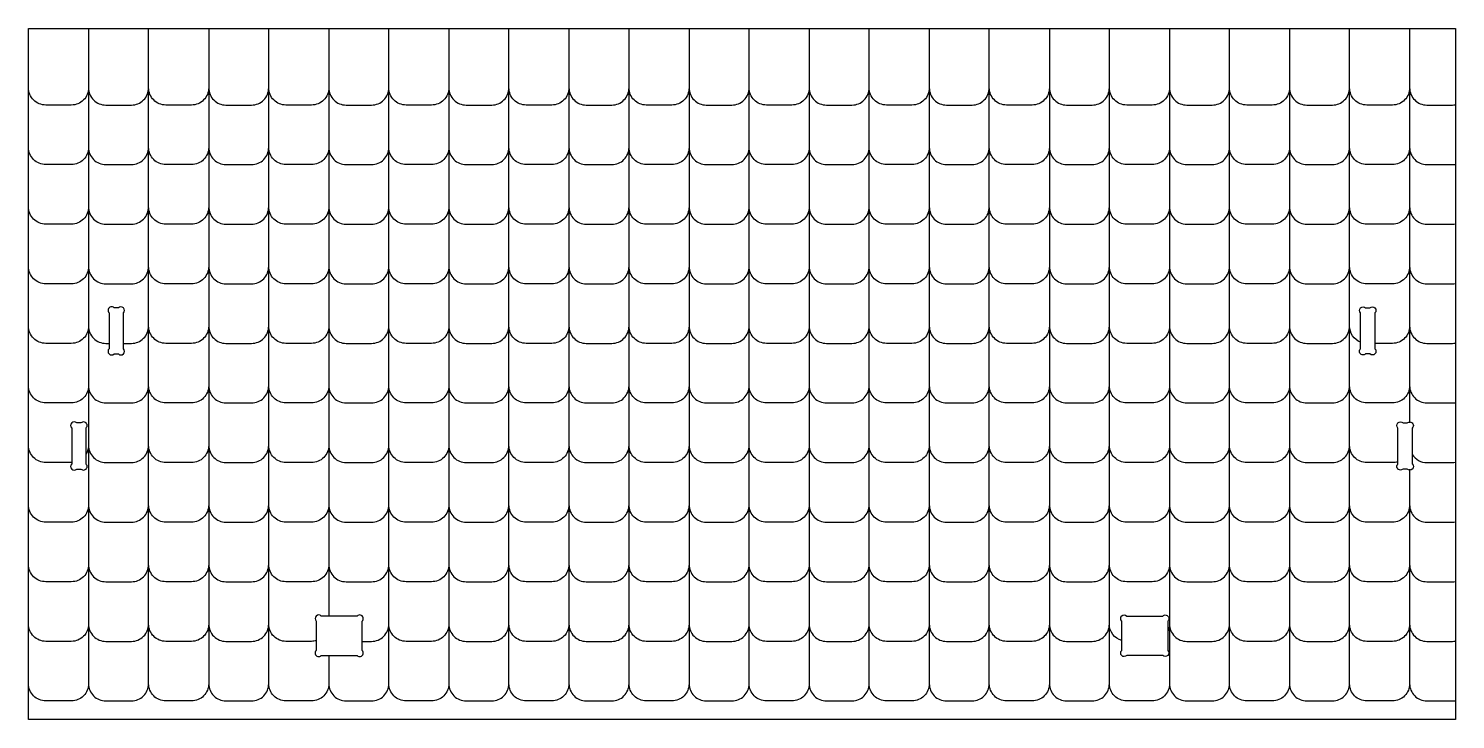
# Model space of a CAD drawing. Extents: x 1730 to 3959, y 1275 to 2996.
# Drawn here: x 3351 to 3945, y 2702 to 2990 of the extents above; entities that cross this region are included whole.
import ezdxf

# ---------------------------------------------------------------- set-up
doc = ezdxf.new("R2010")
doc.units = 0
doc.header["$MEASUREMENT"] = 0
doc.layers.add('LAYER1', color=18, linetype='CONTINUOUS')

msp = doc.modelspace()

# ---------------------------------------------------------------- linework, layer by layer
at = {"layer": 'LAYER1'}
msp.add_lwpolyline([(3350.73, 2702.36), (3350.73, 2990.01), (3945.19, 2990.01), (3945.19, 2702.36)], close=True, dxfattribs=at)
for points in [[(3375.74, 2990.01), (3375.74, 2717.26, -0.414214), (3368.55, 2710.07), (3357.92, 2710.07, -0.414214), (3350.73, 2717.26)], [(3425.78, 2717.26, -0.414214), (3418.59, 2710.07), (3407.95, 2710.07, -0.414214), (3400.76, 2717.26), (3400.76, 2990.01)], [(3425.78, 2990.01), (3425.78, 2717.26, 0.414214), (3432.97, 2710.07), (3443.6, 2710.07, 0.414214), (3450.79, 2717.26)], [(3475.81, 2717.26, -0.414214), (3468.62, 2710.07), (3457.98, 2710.07, -0.414214), (3450.79, 2717.26), (3450.79, 2990.01)], [(3475.81, 2728.97), (3475.81, 2717.26, 0.414214), (3483, 2710.07), (3493.64, 2710.07, 0.414214), (3500.83, 2717.26), (3500.83, 2990.01)], [(3525.84, 2990.01), (3525.84, 2717.26, 0.414214), (3533.03, 2710.07), (3543.67, 2710.07, 0.414214), (3550.86, 2717.26), (3550.86, 2990.01)], [(3575.88, 2990.01), (3575.88, 2717.26, -0.414214), (3568.68, 2710.07), (3558.05, 2710.07, -0.414214), (3550.86, 2717.26)], [(3575.88, 2717.26, 0.414214), (3583.07, 2710.07), (3593.7, 2710.07, 0.414214), (3600.89, 2717.26), (3600.89, 2990.01)], [(3625.91, 2990.01), (3625.91, 2717.26, 0.414214), (3633.1, 2710.07), (3643.73, 2710.07, 0.414214), (3650.93, 2717.26), (3650.93, 2990.01)], [(3675.94, 2990.01), (3675.94, 2717.26, 0.414214), (3683.13, 2710.07), (3693.77, 2710.07, 0.414214), (3700.96, 2717.26), (3700.96, 2990.01)], [(3725.98, 2990.01), (3725.98, 2717.26, 0.414214), (3733.17, 2710.07), (3743.8, 2710.07, 0.414214), (3750.99, 2717.26), (3750.99, 2990.01)], [(3776.01, 2990.01), (3776.01, 2717.26, 0.414214), (3783.2, 2710.07), (3793.83, 2710.07, 0.414214), (3801.02, 2717.26), (3801.02, 2990.01)], [(3826.04, 2990.01), (3826.04, 2717.26, -0.414214), (3818.85, 2710.07), (3808.22, 2710.07, -0.414214), (3801.02, 2717.26)], [(3876.07, 2990.01), (3876.07, 2717.26, -0.414214), (3868.88, 2710.07), (3858.25, 2710.07, -0.414214), (3851.06, 2717.26), (3851.06, 2990.01)], [(3876.07, 2717.26, 0.414214), (3883.27, 2710.07), (3893.9, 2710.07, 0.414214), (3901.09, 2717.26), (3901.09, 2990.01)], [(3375.74, 2965.35, -0.414214), (3368.55, 2958.16), (3357.92, 2958.16, -0.414214), (3350.73, 2965.35)], [(3375.74, 2965.35, 0.414214), (3382.93, 2958.16), (3393.57, 2958.16, 0.414214), (3400.76, 2965.35)], [(3425.78, 2965.35, -0.414214), (3418.59, 2958.16), (3407.95, 2958.16, -0.414214), (3400.76, 2965.35)], [(3425.78, 2965.35, 0.414214), (3432.97, 2958.16), (3443.6, 2958.16, 0.414214), (3450.79, 2965.35)], [(3475.81, 2965.35, -0.414214), (3468.62, 2958.16), (3457.98, 2958.16, -0.414214), (3450.79, 2965.35)], [(3475.81, 2965.35, 0.414214), (3483, 2958.16), (3493.64, 2958.16, 0.414214), (3500.83, 2965.35)], [(3525.84, 2965.35, -0.414214), (3518.65, 2958.16), (3508.02, 2958.16, -0.414214), (3500.83, 2965.35)], [(3525.84, 2965.35, 0.414214), (3533.03, 2958.16), (3543.67, 2958.16, 0.414214), (3550.86, 2965.35)], [(3575.88, 2965.35, -0.414214), (3568.68, 2958.16), (3558.05, 2958.16, -0.414214), (3550.86, 2965.35)], [(3575.88, 2965.35, 0.414214), (3583.07, 2958.16), (3593.7, 2958.16, 0.414214), (3600.89, 2965.35)], [(3625.91, 2965.35, -0.414214), (3618.72, 2958.16), (3608.08, 2958.16, -0.414214), (3600.89, 2965.35)], [(3625.91, 2965.35, 0.414214), (3633.1, 2958.16), (3643.73, 2958.16, 0.414214), (3650.93, 2965.35)], [(3675.94, 2965.35, -0.414214), (3668.75, 2958.16), (3658.12, 2958.16, -0.414214), (3650.93, 2965.35)], [(3675.94, 2965.35, 0.414214), (3683.13, 2958.16), (3693.77, 2958.16, 0.414214), (3700.96, 2965.35)], [(3725.98, 2965.35, -0.414214), (3718.78, 2958.16), (3708.15, 2958.16, -0.414214), (3700.96, 2965.35)], [(3725.98, 2965.35, 0.414214), (3733.17, 2958.16), (3743.8, 2958.16, 0.414214), (3750.99, 2965.35)], [(3776.01, 2965.35, -0.414214), (3768.82, 2958.16), (3758.18, 2958.16, -0.414214), (3750.99, 2965.35)], [(3776.01, 2965.35, 0.414214), (3783.2, 2958.16), (3793.83, 2958.16, 0.414214), (3801.02, 2965.35)], [(3826.04, 2965.35, -0.414214), (3818.85, 2958.16), (3808.22, 2958.16, -0.414214), (3801.02, 2965.35)], [(3826.04, 2965.35, 0.414214), (3833.23, 2958.16), (3843.87, 2958.16, 0.414214), (3851.06, 2965.35)], [(3876.07, 2965.35, -0.414214), (3868.88, 2958.16), (3858.25, 2958.16, -0.414214), (3851.06, 2965.35)], [(3876.07, 2965.35, 0.414214), (3883.27, 2958.16), (3893.9, 2958.16, 0.414214), (3901.09, 2965.35)], [(3926.11, 2965.35, -0.414214), (3918.92, 2958.16), (3908.28, 2958.16, -0.414214), (3901.09, 2965.35)], [(3926.11, 2965.35, 0.414214), (3933.3, 2958.16), (3943.93, 2958.16, 0.043988), (3945.19, 2958.27)], [(3375.74, 2940.54, -0.414214), (3368.55, 2933.35), (3357.92, 2933.35, -0.414214), (3350.73, 2940.54)], [(3375.74, 2940.54, 0.414214), (3382.93, 2933.35), (3393.57, 2933.35, 0.414214), (3400.76, 2940.54)], [(3425.78, 2940.54, -0.414214), (3418.59, 2933.35), (3407.95, 2933.35, -0.414214), (3400.76, 2940.54)], [(3425.78, 2940.54, 0.414214), (3432.97, 2933.35), (3443.6, 2933.35, 0.414214), (3450.79, 2940.54)], [(3475.81, 2940.54, -0.414214), (3468.62, 2933.35), (3457.98, 2933.35, -0.414214), (3450.79, 2940.54)], [(3475.81, 2940.54, 0.414214), (3483, 2933.35), (3493.64, 2933.35, 0.414214), (3500.83, 2940.54)], [(3525.84, 2940.54, -0.414214), (3518.65, 2933.35), (3508.02, 2933.35, -0.414214), (3500.83, 2940.54)], [(3525.84, 2940.54, 0.414214), (3533.03, 2933.35), (3543.67, 2933.35, 0.414214), (3550.86, 2940.54)], [(3575.88, 2940.54, -0.414214), (3568.68, 2933.35), (3558.05, 2933.35, -0.414214), (3550.86, 2940.54)], [(3575.88, 2940.54, 0.414214), (3583.07, 2933.35), (3593.7, 2933.35, 0.414214), (3600.89, 2940.54)], [(3625.91, 2940.54, -0.414214), (3618.72, 2933.35), (3608.08, 2933.35, -0.414214), (3600.89, 2940.54)], [(3625.91, 2940.54, 0.414214), (3633.1, 2933.35), (3643.73, 2933.35, 0.414214), (3650.93, 2940.54)], [(3675.94, 2940.54, -0.414214), (3668.75, 2933.35), (3658.12, 2933.35, -0.414214), (3650.93, 2940.54)], [(3675.94, 2940.54, 0.414214), (3683.13, 2933.35), (3693.77, 2933.35, 0.414214), (3700.96, 2940.54)], [(3725.98, 2940.54, -0.414214), (3718.78, 2933.35), (3708.15, 2933.35, -0.414214), (3700.96, 2940.54)], [(3725.98, 2940.54, 0.414214), (3733.17, 2933.35), (3743.8, 2933.35, 0.414214), (3750.99, 2940.54)], [(3776.01, 2940.54, -0.414214), (3768.82, 2933.35), (3758.18, 2933.35, -0.414214), (3750.99, 2940.54)], [(3776.01, 2940.54, 0.414214), (3783.2, 2933.35), (3793.83, 2933.35, 0.414214), (3801.02, 2940.54)], [(3826.04, 2940.54, -0.414214), (3818.85, 2933.35), (3808.22, 2933.35, -0.414214), (3801.02, 2940.54)], [(3826.04, 2940.54, 0.414214), (3833.23, 2933.35), (3843.87, 2933.35, 0.414214), (3851.06, 2940.54)], [(3876.07, 2940.54, -0.414214), (3868.88, 2933.35), (3858.25, 2933.35, -0.414214), (3851.06, 2940.54)], [(3876.07, 2940.54, 0.414214), (3883.27, 2933.35), (3893.9, 2933.35, 0.414214), (3901.09, 2940.54)], [(3926.11, 2940.54, -0.414214), (3918.92, 2933.35), (3908.28, 2933.35, -0.414214), (3901.09, 2940.54)], [(3926.11, 2940.54, 0.414214), (3933.3, 2933.35), (3943.93, 2933.35, 0.043988), (3945.19, 2933.46)], [(3375.74, 2915.74, -0.414214), (3368.55, 2908.54), (3357.92, 2908.54, -0.414214), (3350.73, 2915.74)], [(3375.74, 2915.74, 0.414214), (3382.93, 2908.54), (3393.57, 2908.54, 0.414214), (3400.76, 2915.74)], [(3425.78, 2915.74, -0.414214), (3418.59, 2908.54), (3407.95, 2908.54, -0.414214), (3400.76, 2915.74)], [(3425.78, 2915.74, 0.414214), (3432.97, 2908.54), (3443.6, 2908.54, 0.414214), (3450.79, 2915.74)], [(3475.81, 2915.74, -0.414214), (3468.62, 2908.54), (3457.98, 2908.54, -0.414214), (3450.79, 2915.74)], [(3475.81, 2915.74, 0.414214), (3483, 2908.54), (3493.64, 2908.54, 0.414214), (3500.83, 2915.74)], [(3525.84, 2915.74, -0.414214), (3518.65, 2908.54), (3508.02, 2908.54, -0.414214), (3500.83, 2915.74)], [(3525.84, 2915.74, 0.414214), (3533.03, 2908.54), (3543.67, 2908.54, 0.414214), (3550.86, 2915.74)], [(3575.88, 2915.74, -0.414214), (3568.68, 2908.54), (3558.05, 2908.54, -0.414214), (3550.86, 2915.74)], [(3575.88, 2915.74, 0.414214), (3583.07, 2908.54), (3593.7, 2908.54, 0.414214), (3600.89, 2915.74)], [(3625.91, 2915.74, -0.414214), (3618.72, 2908.54), (3608.08, 2908.54, -0.414214), (3600.89, 2915.74)], [(3625.91, 2915.74, 0.414214), (3633.1, 2908.54), (3643.73, 2908.54, 0.414214), (3650.93, 2915.74)], [(3675.94, 2915.74, -0.414214), (3668.75, 2908.54), (3658.12, 2908.54, -0.414214), (3650.93, 2915.74)], [(3675.94, 2915.74, 0.414214), (3683.13, 2908.54), (3693.77, 2908.54, 0.414214), (3700.96, 2915.74)], [(3725.98, 2915.74, -0.414214), (3718.78, 2908.54), (3708.15, 2908.54, -0.414214), (3700.96, 2915.74)], [(3725.98, 2915.74, 0.414214), (3733.17, 2908.54), (3743.8, 2908.54, 0.414214), (3750.99, 2915.74)], [(3776.01, 2915.74, -0.414214), (3768.82, 2908.54), (3758.18, 2908.54, -0.414214), (3750.99, 2915.74)], [(3776.01, 2915.74, 0.414214), (3783.2, 2908.54), (3793.83, 2908.54, 0.414214), (3801.02, 2915.74)], [(3826.04, 2915.74, -0.414214), (3818.85, 2908.54), (3808.22, 2908.54, -0.414214), (3801.02, 2915.74)], [(3826.04, 2915.74, 0.414214), (3833.23, 2908.54), (3843.87, 2908.54, 0.414214), (3851.06, 2915.74)], [(3876.07, 2915.74, -0.414214), (3868.88, 2908.54), (3858.25, 2908.54, -0.414214), (3851.06, 2915.74)], [(3876.07, 2915.74, 0.414214), (3883.27, 2908.54), (3893.9, 2908.54, 0.414214), (3901.09, 2915.74)], [(3926.11, 2915.74, -0.414214), (3918.92, 2908.54), (3908.28, 2908.54, -0.414214), (3901.09, 2915.74)], [(3926.11, 2915.74, 0.414214), (3933.3, 2908.54), (3943.93, 2908.54, 0.043988), (3945.19, 2908.66)], [(3375.74, 2890.93, -0.414214), (3368.55, 2883.73), (3357.92, 2883.73, -0.414214), (3350.73, 2890.93)], [(3375.74, 2890.93, 0.414214), (3382.93, 2883.73), (3393.57, 2883.73, 0.414214), (3400.76, 2890.93)], [(3425.78, 2890.93, -0.414214), (3418.59, 2883.73), (3407.95, 2883.73, -0.414214), (3400.76, 2890.93)], [(3425.78, 2890.93, 0.414214), (3432.97, 2883.73), (3443.6, 2883.73, 0.414214), (3450.79, 2890.93)], [(3475.81, 2890.93, -0.414214), (3468.62, 2883.73), (3457.98, 2883.73, -0.414214), (3450.79, 2890.93)], [(3475.81, 2890.93, 0.414214), (3483, 2883.73), (3493.64, 2883.73, 0.414214), (3500.83, 2890.93)], [(3525.84, 2890.93, -0.414214), (3518.65, 2883.73), (3508.02, 2883.73, -0.414214), (3500.83, 2890.93)], [(3525.84, 2890.93, 0.414214), (3533.03, 2883.73), (3543.67, 2883.73, 0.414214), (3550.86, 2890.93)], [(3575.88, 2890.93, -0.414214), (3568.68, 2883.73), (3558.05, 2883.73, -0.414214), (3550.86, 2890.93)], [(3575.88, 2890.93, 0.414214), (3583.07, 2883.73), (3593.7, 2883.73, 0.414214), (3600.89, 2890.93)], [(3625.91, 2890.93, -0.414214), (3618.72, 2883.73), (3608.08, 2883.73, -0.414214), (3600.89, 2890.93)], [(3625.91, 2890.93, 0.414214), (3633.1, 2883.73), (3643.73, 2883.73, 0.414214), (3650.93, 2890.93)], [(3675.94, 2890.93, -0.414214), (3668.75, 2883.73), (3658.12, 2883.73, -0.414214), (3650.93, 2890.93)], [(3675.94, 2890.93, 0.414214), (3683.13, 2883.73), (3693.77, 2883.73, 0.414214), (3700.96, 2890.93)], [(3725.98, 2890.93, -0.414214), (3718.78, 2883.73), (3708.15, 2883.73, -0.414214), (3700.96, 2890.93)], [(3725.98, 2890.93, 0.414214), (3733.17, 2883.73), (3743.8, 2883.73, 0.414214), (3750.99, 2890.93)], [(3776.01, 2890.93, -0.414214), (3768.82, 2883.73), (3758.18, 2883.73, -0.414214), (3750.99, 2890.93)], [(3776.01, 2890.93, 0.414214), (3783.2, 2883.73), (3793.83, 2883.73, 0.414214), (3801.02, 2890.93)], [(3826.04, 2890.93, -0.414214), (3818.85, 2883.73), (3808.22, 2883.73, -0.414214), (3801.02, 2890.93)], [(3826.04, 2890.93, 0.414214), (3833.23, 2883.73), (3843.87, 2883.73, 0.414214), (3851.06, 2890.93)], [(3876.07, 2890.93, -0.414214), (3868.88, 2883.73), (3858.25, 2883.73, -0.414214), (3851.06, 2890.93)], [(3876.07, 2890.93, 0.414214), (3883.27, 2883.73), (3893.9, 2883.73, 0.414214), (3901.09, 2890.93)], [(3926.11, 2890.93, -0.414214), (3918.92, 2883.73), (3908.28, 2883.73, -0.414214), (3901.09, 2890.93)], [(3926.11, 2890.93, 0.414214), (3933.3, 2883.73), (3943.93, 2883.73, 0.043988), (3945.19, 2883.85)], [(3375.74, 2866.12, -0.414214), (3368.55, 2858.93), (3357.92, 2858.93, -0.414214), (3350.73, 2866.12)], [(3375.74, 2866.12, 0.414214), (3382.93, 2858.93), (3384.29, 2858.93)], [(3390.28, 2858.93), (3393.57, 2858.93, 0.414214), (3400.76, 2866.12)], [(3425.78, 2866.12, -0.414214), (3418.59, 2858.93), (3407.95, 2858.93, -0.414214), (3400.76, 2866.12)], [(3425.78, 2866.12, 0.414214), (3432.97, 2858.93), (3443.6, 2858.93, 0.414214), (3450.79, 2866.12)], [(3475.81, 2866.12, -0.414214), (3468.62, 2858.93), (3457.98, 2858.93, -0.414214), (3450.79, 2866.12)], [(3475.81, 2866.12, 0.414214), (3483, 2858.93), (3493.64, 2858.93, 0.414214), (3500.83, 2866.12)], [(3525.84, 2866.12, -0.414214), (3518.65, 2858.93), (3508.02, 2858.93, -0.414214), (3500.83, 2866.12)], [(3525.84, 2866.12, 0.414214), (3533.03, 2858.93), (3543.67, 2858.93, 0.414214), (3550.86, 2866.12)], [(3575.88, 2866.12, -0.414214), (3568.68, 2858.93), (3558.05, 2858.93, -0.414214), (3550.86, 2866.12)], [(3575.88, 2866.12, 0.414214), (3583.07, 2858.93), (3593.7, 2858.93, 0.414214), (3600.89, 2866.12)], [(3625.91, 2866.12, -0.414214), (3618.72, 2858.93), (3608.08, 2858.93, -0.414214), (3600.89, 2866.12)], [(3625.91, 2866.12, 0.414214), (3633.1, 2858.93), (3643.73, 2858.93, 0.414214), (3650.93, 2866.12)], [(3675.94, 2866.12, -0.414214), (3668.75, 2858.93), (3658.12, 2858.93, -0.414214), (3650.93, 2866.12)], [(3675.94, 2866.12, 0.414214), (3683.13, 2858.93), (3693.77, 2858.93, 0.414214), (3700.96, 2866.12)], [(3725.98, 2866.12, -0.414214), (3718.78, 2858.93), (3708.15, 2858.93, -0.414214), (3700.96, 2866.12)], [(3725.98, 2866.12, 0.414214), (3733.17, 2858.93), (3743.8, 2858.93, 0.414214), (3750.99, 2866.12)], [(3776.01, 2866.12, -0.414214), (3768.82, 2858.93), (3758.18, 2858.93, -0.414214), (3750.99, 2866.12)], [(3776.01, 2866.12, 0.414214), (3783.2, 2858.93), (3793.83, 2858.93, 0.414214), (3801.02, 2866.12)], [(3826.04, 2866.12, -0.414214), (3818.85, 2858.93), (3808.22, 2858.93, -0.414214), (3801.02, 2866.12)], [(3826.04, 2866.12, 0.414214), (3833.23, 2858.93), (3843.87, 2858.93, 0.414214), (3851.06, 2866.12)], [(3876.07, 2866.12, -0.414214), (3868.88, 2858.93), (3858.25, 2858.93, -0.414214), (3851.06, 2866.12)], [(3876.07, 2866.12, 0.414214), (3883.27, 2858.93), (3893.9, 2858.93, 0.414214), (3901.09, 2866.12)], [(3905.64, 2859.43, -0.307847), (3901.09, 2866.12)], [(3926.11, 2866.12, -0.414214), (3918.92, 2858.93), (3911.63, 2858.93)], [(3926.11, 2866.12, 0.414214), (3933.3, 2858.93), (3943.93, 2858.93, 0.043988), (3945.19, 2859.04)], [(3375.74, 2841.31, -0.414214), (3368.55, 2834.12), (3357.92, 2834.12, -0.414214), (3350.73, 2841.31)], [(3375.74, 2841.31, 0.414214), (3382.93, 2834.12), (3393.57, 2834.12, 0.414214), (3400.76, 2841.31)], [(3425.78, 2841.31, -0.414214), (3418.59, 2834.12), (3407.95, 2834.12, -0.414214), (3400.76, 2841.31)], [(3425.78, 2841.31, 0.414214), (3432.97, 2834.12), (3443.6, 2834.12, 0.414214), (3450.79, 2841.31)], [(3475.81, 2841.31, -0.414214), (3468.62, 2834.12), (3457.98, 2834.12, -0.414214), (3450.79, 2841.31)], [(3475.81, 2841.31, 0.414214), (3483, 2834.12), (3493.64, 2834.12, 0.414214), (3500.83, 2841.31)], [(3525.84, 2841.31, -0.414214), (3518.65, 2834.12), (3508.02, 2834.12, -0.414214), (3500.83, 2841.31)], [(3525.84, 2841.31, 0.414214), (3533.03, 2834.12), (3543.67, 2834.12, 0.414214), (3550.86, 2841.31)], [(3575.88, 2841.31, -0.414214), (3568.68, 2834.12), (3558.05, 2834.12, -0.414214), (3550.86, 2841.31)], [(3575.88, 2841.31, 0.414214), (3583.07, 2834.12), (3593.7, 2834.12, 0.414214), (3600.89, 2841.31)], [(3625.91, 2841.31, -0.414214), (3618.72, 2834.12), (3608.08, 2834.12, -0.414214), (3600.89, 2841.31)], [(3625.91, 2841.31, 0.414214), (3633.1, 2834.12), (3643.73, 2834.12, 0.414214), (3650.93, 2841.31)], [(3675.94, 2841.31, -0.414214), (3668.75, 2834.12), (3658.12, 2834.12, -0.414214), (3650.93, 2841.31)], [(3675.94, 2841.31, 0.414214), (3683.13, 2834.12), (3693.77, 2834.12, 0.414214), (3700.96, 2841.31)], [(3725.98, 2841.31, -0.414214), (3718.78, 2834.12), (3708.15, 2834.12, -0.414214), (3700.96, 2841.31)], [(3725.98, 2841.31, 0.414214), (3733.17, 2834.12), (3743.8, 2834.12, 0.414214), (3750.99, 2841.31)], [(3776.01, 2841.31, -0.414214), (3768.82, 2834.12), (3758.18, 2834.12, -0.414214), (3750.99, 2841.31)], [(3776.01, 2841.31, 0.414214), (3783.2, 2834.12), (3793.83, 2834.12, 0.414214), (3801.02, 2841.31)], [(3826.04, 2841.31, -0.414214), (3818.85, 2834.12), (3808.22, 2834.12, -0.414214), (3801.02, 2841.31)], [(3826.04, 2841.31, 0.414214), (3833.23, 2834.12), (3843.87, 2834.12, 0.414214), (3851.06, 2841.31)], [(3876.07, 2841.31, -0.414214), (3868.88, 2834.12), (3858.25, 2834.12, -0.414214), (3851.06, 2841.31)], [(3876.07, 2841.31, 0.414214), (3883.27, 2834.12), (3893.9, 2834.12, 0.414214), (3901.09, 2841.31)], [(3926.11, 2841.31, -0.414214), (3918.92, 2834.12), (3908.28, 2834.12, -0.414214), (3901.09, 2841.31)], [(3926.11, 2841.31, 0.414214), (3933.3, 2834.12), (3943.93, 2834.12, 0.043988), (3945.19, 2834.23)], [(3368.71, 2809.31, -0.005295), (3368.55, 2809.31), (3357.92, 2809.31, -0.414214), (3350.73, 2816.5)], [(3375.74, 2816.5, -0.137402), (3374.7, 2812.76)], [(3375.74, 2816.5, 0.414214), (3382.93, 2809.31), (3393.57, 2809.31, 0.414214), (3400.76, 2816.5)], [(3425.78, 2816.5, -0.414214), (3418.59, 2809.31), (3407.95, 2809.31, -0.414214), (3400.76, 2816.5)], [(3425.78, 2816.5, 0.414214), (3432.97, 2809.31), (3443.6, 2809.31, 0.414214), (3450.79, 2816.5)], [(3475.81, 2816.5, -0.414214), (3468.62, 2809.31), (3457.98, 2809.31, -0.414214), (3450.79, 2816.5)], [(3475.81, 2816.5, 0.414214), (3483, 2809.31), (3493.64, 2809.31, 0.414214), (3500.83, 2816.5)], [(3525.84, 2816.5, -0.414214), (3518.65, 2809.31), (3508.02, 2809.31, -0.414214), (3500.83, 2816.5)], [(3525.84, 2816.5, 0.414214), (3533.03, 2809.31), (3543.67, 2809.31, 0.414214), (3550.86, 2816.5)], [(3575.88, 2816.5, -0.414214), (3568.68, 2809.31), (3558.05, 2809.31, -0.414214), (3550.86, 2816.5)], [(3575.88, 2816.5, 0.414214), (3583.07, 2809.31), (3593.7, 2809.31, 0.414214), (3600.89, 2816.5)], [(3625.91, 2816.5, -0.414214), (3618.72, 2809.31), (3608.08, 2809.31, -0.414214), (3600.89, 2816.5)], [(3625.91, 2816.5, 0.414214), (3633.1, 2809.31), (3643.73, 2809.31, 0.414214), (3650.93, 2816.5)], [(3675.94, 2816.5, -0.414214), (3668.75, 2809.31), (3658.12, 2809.31, -0.414214), (3650.93, 2816.5)], [(3675.94, 2816.5, 0.414214), (3683.13, 2809.31), (3693.77, 2809.31, 0.414214), (3700.96, 2816.5)], [(3725.98, 2816.5, -0.414214), (3718.78, 2809.31), (3708.15, 2809.31, -0.414214), (3700.96, 2816.5)], [(3725.98, 2816.5, 0.414214), (3733.17, 2809.31), (3743.8, 2809.31, 0.414214), (3750.99, 2816.5)], [(3776.01, 2816.5, -0.414214), (3768.82, 2809.31), (3758.18, 2809.31, -0.414214), (3750.99, 2816.5)], [(3776.01, 2816.5, 0.414214), (3783.2, 2809.31), (3793.83, 2809.31, 0.414214), (3801.02, 2816.5)], [(3826.04, 2816.5, -0.414214), (3818.85, 2809.31), (3808.22, 2809.31, -0.414214), (3801.02, 2816.5)], [(3826.04, 2816.5, 0.414214), (3833.23, 2809.31), (3843.87, 2809.31, 0.414214), (3851.06, 2816.5)], [(3876.07, 2816.5, -0.414214), (3868.88, 2809.31), (3858.25, 2809.31, -0.414214), (3851.06, 2816.5)], [(3876.07, 2816.5, 0.414214), (3883.27, 2809.31), (3893.9, 2809.31, 0.414214), (3901.09, 2816.5)], [(3921.22, 2809.69, -0.081726), (3918.92, 2809.31), (3908.28, 2809.31, -0.414214), (3901.09, 2816.5)], [(3927.21, 2812.67, 0.257711), (3933.3, 2809.31), (3943.93, 2809.31, 0.043988), (3945.19, 2809.42)], [(3926.11, 2806.62), (3926.11, 2717.26, 0.414214), (3933.3, 2710.07), (3943.93, 2710.07, 0.043988), (3945.19, 2710.18)], [(3375.74, 2791.69, -0.414214), (3368.55, 2784.5), (3357.92, 2784.5, -0.414214), (3350.73, 2791.69)], [(3375.74, 2791.69, 0.414214), (3382.93, 2784.5), (3393.57, 2784.5, 0.414214), (3400.76, 2791.69)], [(3425.78, 2791.69, -0.414214), (3418.59, 2784.5), (3407.95, 2784.5, -0.414214), (3400.76, 2791.69)], [(3425.78, 2791.69, 0.414214), (3432.97, 2784.5), (3443.6, 2784.5, 0.414214), (3450.79, 2791.69)], [(3475.81, 2791.69, -0.414214), (3468.62, 2784.5), (3457.98, 2784.5, -0.414214), (3450.79, 2791.69)], [(3475.81, 2791.69, 0.414214), (3483, 2784.5), (3493.64, 2784.5, 0.414214), (3500.83, 2791.69)], [(3525.84, 2791.69, -0.414214), (3518.65, 2784.5), (3508.02, 2784.5, -0.414214), (3500.83, 2791.69)], [(3525.84, 2791.69, 0.414214), (3533.03, 2784.5), (3543.67, 2784.5, 0.414214), (3550.86, 2791.69)], [(3575.88, 2791.69, -0.414214), (3568.68, 2784.5), (3558.05, 2784.5, -0.414214), (3550.86, 2791.69)], [(3575.88, 2791.69, 0.414214), (3583.07, 2784.5), (3593.7, 2784.5, 0.414214), (3600.89, 2791.69)], [(3625.91, 2791.69, -0.414214), (3618.72, 2784.5), (3608.08, 2784.5, -0.414214), (3600.89, 2791.69)], [(3625.91, 2791.69, 0.414214), (3633.1, 2784.5), (3643.73, 2784.5, 0.414214), (3650.93, 2791.69)], [(3675.94, 2791.69, -0.414214), (3668.75, 2784.5), (3658.12, 2784.5, -0.414214), (3650.93, 2791.69)], [(3675.94, 2791.69, 0.414214), (3683.13, 2784.5), (3693.77, 2784.5, 0.414214), (3700.96, 2791.69)], [(3725.98, 2791.69, -0.414214), (3718.78, 2784.5), (3708.15, 2784.5, -0.414214), (3700.96, 2791.69)], [(3725.98, 2791.69, 0.414214), (3733.17, 2784.5), (3743.8, 2784.5, 0.414214), (3750.99, 2791.69)], [(3776.01, 2791.69, -0.414214), (3768.82, 2784.5), (3758.18, 2784.5, -0.414214), (3750.99, 2791.69)], [(3776.01, 2791.69, 0.414214), (3783.2, 2784.5), (3793.83, 2784.5, 0.414214), (3801.02, 2791.69)], [(3826.04, 2791.69, -0.414214), (3818.85, 2784.5), (3808.22, 2784.5, -0.414214), (3801.02, 2791.69)], [(3826.04, 2791.69, 0.414214), (3833.23, 2784.5), (3843.87, 2784.5, 0.414214), (3851.06, 2791.69)], [(3876.07, 2791.69, -0.414214), (3868.88, 2784.5), (3858.25, 2784.5, -0.414214), (3851.06, 2791.69)], [(3876.07, 2791.69, 0.414214), (3883.27, 2784.5), (3893.9, 2784.5, 0.414214), (3901.09, 2791.69)], [(3926.11, 2791.69, -0.414214), (3918.92, 2784.5), (3908.28, 2784.5, -0.414214), (3901.09, 2791.69)], [(3926.11, 2791.69, 0.414214), (3933.3, 2784.5), (3943.93, 2784.5, 0.043988), (3945.19, 2784.61)], [(3375.74, 2766.88, -0.414214), (3368.55, 2759.69), (3357.92, 2759.69, -0.414214), (3350.73, 2766.88)], [(3375.74, 2766.88, 0.414214), (3382.93, 2759.69), (3393.57, 2759.69, 0.414214), (3400.76, 2766.88)], [(3425.78, 2766.88, -0.414214), (3418.59, 2759.69), (3407.95, 2759.69, -0.414214), (3400.76, 2766.88)], [(3425.78, 2766.88, 0.414214), (3432.97, 2759.69), (3443.6, 2759.69, 0.414214), (3450.79, 2766.88)], [(3475.81, 2766.88, -0.414214), (3468.62, 2759.69), (3457.98, 2759.69, -0.414214), (3450.79, 2766.88)], [(3475.81, 2766.88, 0.414214), (3483, 2759.69), (3493.64, 2759.69, 0.414214), (3500.83, 2766.88)], [(3525.84, 2766.88, -0.414214), (3518.65, 2759.69), (3508.02, 2759.69, -0.414214), (3500.83, 2766.88)], [(3525.84, 2766.88, 0.414214), (3533.03, 2759.69), (3543.67, 2759.69, 0.414214), (3550.86, 2766.88)], [(3575.88, 2766.88, -0.414214), (3568.68, 2759.69), (3558.05, 2759.69, -0.414214), (3550.86, 2766.88)], [(3575.88, 2766.88, 0.414214), (3583.07, 2759.69), (3593.7, 2759.69, 0.414214), (3600.89, 2766.88)], [(3625.91, 2766.88, -0.414214), (3618.72, 2759.69), (3608.08, 2759.69, -0.414214), (3600.89, 2766.88)], [(3625.91, 2766.88, 0.414214), (3633.1, 2759.69), (3643.73, 2759.69, 0.414214), (3650.93, 2766.88)], [(3675.94, 2766.88, -0.414214), (3668.75, 2759.69), (3658.12, 2759.69, -0.414214), (3650.93, 2766.88)], [(3675.94, 2766.88, 0.414214), (3683.13, 2759.69), (3693.77, 2759.69, 0.414214), (3700.96, 2766.88)], [(3725.98, 2766.88, -0.414214), (3718.78, 2759.69), (3708.15, 2759.69, -0.414214), (3700.96, 2766.88)], [(3725.98, 2766.88, 0.414214), (3733.17, 2759.69), (3743.8, 2759.69, 0.414214), (3750.99, 2766.88)], [(3776.01, 2766.88, -0.414214), (3768.82, 2759.69), (3758.18, 2759.69, -0.414214), (3750.99, 2766.88)], [(3776.01, 2766.88, 0.414214), (3783.2, 2759.69), (3793.83, 2759.69, 0.414214), (3801.02, 2766.88)], [(3826.04, 2766.88, -0.414214), (3818.85, 2759.69), (3808.22, 2759.69, -0.414214), (3801.02, 2766.88)], [(3826.04, 2766.88, 0.414214), (3833.23, 2759.69), (3843.87, 2759.69, 0.414214), (3851.06, 2766.88)], [(3876.07, 2766.88, -0.414214), (3868.88, 2759.69), (3858.25, 2759.69, -0.414214), (3851.06, 2766.88)], [(3876.07, 2766.88, 0.414214), (3883.27, 2759.69), (3893.9, 2759.69, 0.414214), (3901.09, 2766.88)], [(3926.11, 2766.88, -0.414214), (3918.92, 2759.69), (3908.28, 2759.69, -0.414214), (3901.09, 2766.88)], [(3926.11, 2766.88, 0.414214), (3933.3, 2759.69), (3943.93, 2759.69, 0.043988), (3945.19, 2759.8)], [(3375.74, 2742.07, -0.414214), (3368.55, 2734.88), (3357.92, 2734.88, -0.414214), (3350.73, 2742.07)], [(3375.74, 2742.07, 0.414214), (3382.93, 2734.88), (3393.57, 2734.88, 0.414214), (3400.76, 2742.07)], [(3425.78, 2742.07, -0.414214), (3418.59, 2734.88), (3407.95, 2734.88, -0.414214), (3400.76, 2742.07)], [(3425.78, 2742.07, 0.414214), (3432.97, 2734.88), (3443.6, 2734.88, 0.414214), (3450.79, 2742.07)], [(3470.58, 2735.15, -0.069122), (3468.62, 2734.88), (3457.98, 2734.88, -0.414214), (3450.79, 2742.07)], [(3489.76, 2734.88), (3493.64, 2734.88, 0.414214), (3500.83, 2742.07)], [(3525.84, 2742.07, -0.414214), (3518.65, 2734.88), (3508.02, 2734.88, -0.414214), (3500.83, 2742.07)], [(3525.84, 2742.07, 0.414214), (3533.03, 2734.88), (3543.67, 2734.88, 0.414214), (3550.86, 2742.07)], [(3575.88, 2742.07, -0.414214), (3568.68, 2734.88), (3558.05, 2734.88, -0.414214), (3550.86, 2742.07)], [(3575.88, 2742.07, 0.414214), (3583.07, 2734.88), (3593.7, 2734.88, 0.414214), (3600.89, 2742.07)], [(3625.91, 2742.07, -0.414214), (3618.72, 2734.88), (3608.08, 2734.88, -0.414214), (3600.89, 2742.07)], [(3625.91, 2742.07, 0.414214), (3633.1, 2734.88), (3643.73, 2734.88, 0.414214), (3650.93, 2742.07)], [(3675.94, 2742.07, -0.414214), (3668.75, 2734.88), (3658.12, 2734.88, -0.414214), (3650.93, 2742.07)], [(3675.94, 2742.07, 0.414214), (3683.13, 2734.88), (3693.77, 2734.88, 0.414214), (3700.96, 2742.07)], [(3725.98, 2742.07, -0.414214), (3718.78, 2734.88), (3708.15, 2734.88, -0.414214), (3700.96, 2742.07)], [(3725.98, 2742.07, 0.414214), (3733.17, 2734.88), (3743.8, 2734.88, 0.414214), (3750.99, 2742.07)], [(3776.01, 2742.07, -0.414214), (3768.82, 2734.88), (3758.18, 2734.88, -0.414214), (3750.99, 2742.07)], [(3776.01, 2742.07, 0.414214), (3783.2, 2734.88), (3793.83, 2734.88, 0.414214), (3801.02, 2742.07)], [(3806.16, 2735.18, -0.331751), (3801.02, 2742.07)], [(3826.04, 2742.07, -0.111847), (3825.34, 2738.97)], [(3826.04, 2742.07, 0.414214), (3833.23, 2734.88), (3843.87, 2734.88, 0.414214), (3851.06, 2742.07)], [(3876.07, 2742.07, -0.414214), (3868.88, 2734.88), (3858.25, 2734.88, -0.414214), (3851.06, 2742.07)], [(3876.07, 2742.07, 0.414214), (3883.27, 2734.88), (3893.9, 2734.88, 0.414214), (3901.09, 2742.07)], [(3926.11, 2742.07, -0.414214), (3918.92, 2734.88), (3908.28, 2734.88, -0.414214), (3901.09, 2742.07)], [(3926.11, 2742.07, 0.414214), (3933.3, 2734.88), (3943.93, 2734.88, 0.043988), (3945.19, 2734.99)], [(3375.74, 2717.26, 0.414214), (3382.93, 2710.07), (3393.57, 2710.07, 0.414214), (3400.76, 2717.26)], [(3525.84, 2717.26, -0.414214), (3518.65, 2710.07), (3508.02, 2710.07, -0.414214), (3500.83, 2717.26)], [(3625.91, 2717.26, -0.414214), (3618.72, 2710.07), (3608.08, 2710.07, -0.414214), (3600.89, 2717.26)], [(3675.94, 2717.26, -0.414214), (3668.75, 2710.07), (3658.12, 2710.07, -0.414214), (3650.93, 2717.26)], [(3725.98, 2717.26, -0.414214), (3718.78, 2710.07), (3708.15, 2710.07, -0.414214), (3700.96, 2717.26)], [(3776.01, 2717.26, -0.414214), (3768.82, 2710.07), (3758.18, 2710.07, -0.414214), (3750.99, 2717.26)], [(3826.04, 2717.26, 0.414214), (3833.23, 2710.07), (3843.87, 2710.07, 0.414214), (3851.06, 2717.26)], [(3926.11, 2717.26, -0.414214), (3918.92, 2710.07), (3908.28, 2710.07, -0.414214), (3901.09, 2717.26)]]:
    msp.add_lwpolyline(points, format="xyb", dxfattribs=at)
for points in [[(3475.81, 2990.01), (3475.81, 2745.43)], [(3926.11, 2990.01), (3926.11, 2825.8)]]:
    msp.add_lwpolyline(points, dxfattribs=at)
for points in [[(3384.29, 2871.61), (3384.29, 2856.68, 1), (3386.41, 2854.56), (3388.15, 2854.56, 1), (3390.28, 2856.68), (3390.28, 2871.61, 1), (3388.15, 2873.74), (3386.41, 2873.74, 1)], [(3911.63, 2871.61), (3911.63, 2856.68, -1), (3909.51, 2854.56), (3907.76, 2854.56, -1), (3905.64, 2856.68), (3905.64, 2871.61, -1), (3907.76, 2873.74), (3909.51, 2873.74, -1)], [(3368.71, 2823.67), (3368.71, 2808.74, 1), (3370.83, 2806.62), (3372.57, 2806.62, 1), (3374.7, 2808.74), (3374.7, 2823.67, 1), (3372.57, 2825.8), (3370.83, 2825.8, 1)], [(3927.21, 2823.67), (3927.21, 2808.74, -1), (3925.09, 2806.62), (3923.34, 2806.62, -1), (3921.22, 2808.74), (3921.22, 2823.67, -1), (3923.34, 2825.8), (3925.09, 2825.8, -1)], [(3472.7, 2728.97), (3487.63, 2728.97, 1), (3489.76, 2731.09), (3489.76, 2743.31, 1), (3487.63, 2745.43), (3472.7, 2745.43, 1), (3470.58, 2743.31), (3470.58, 2731.09, 1)], [(3808.29, 2745.43), (3823.22, 2745.43, -1), (3825.34, 2743.31), (3825.34, 2731.09, -1), (3823.22, 2728.97), (3808.29, 2728.97, -1), (3806.16, 2731.09), (3806.16, 2743.31, -1)]]:
    msp.add_lwpolyline(points, format="xyb", close=True, dxfattribs=at)

doc.saveas('drawing.dxf')
